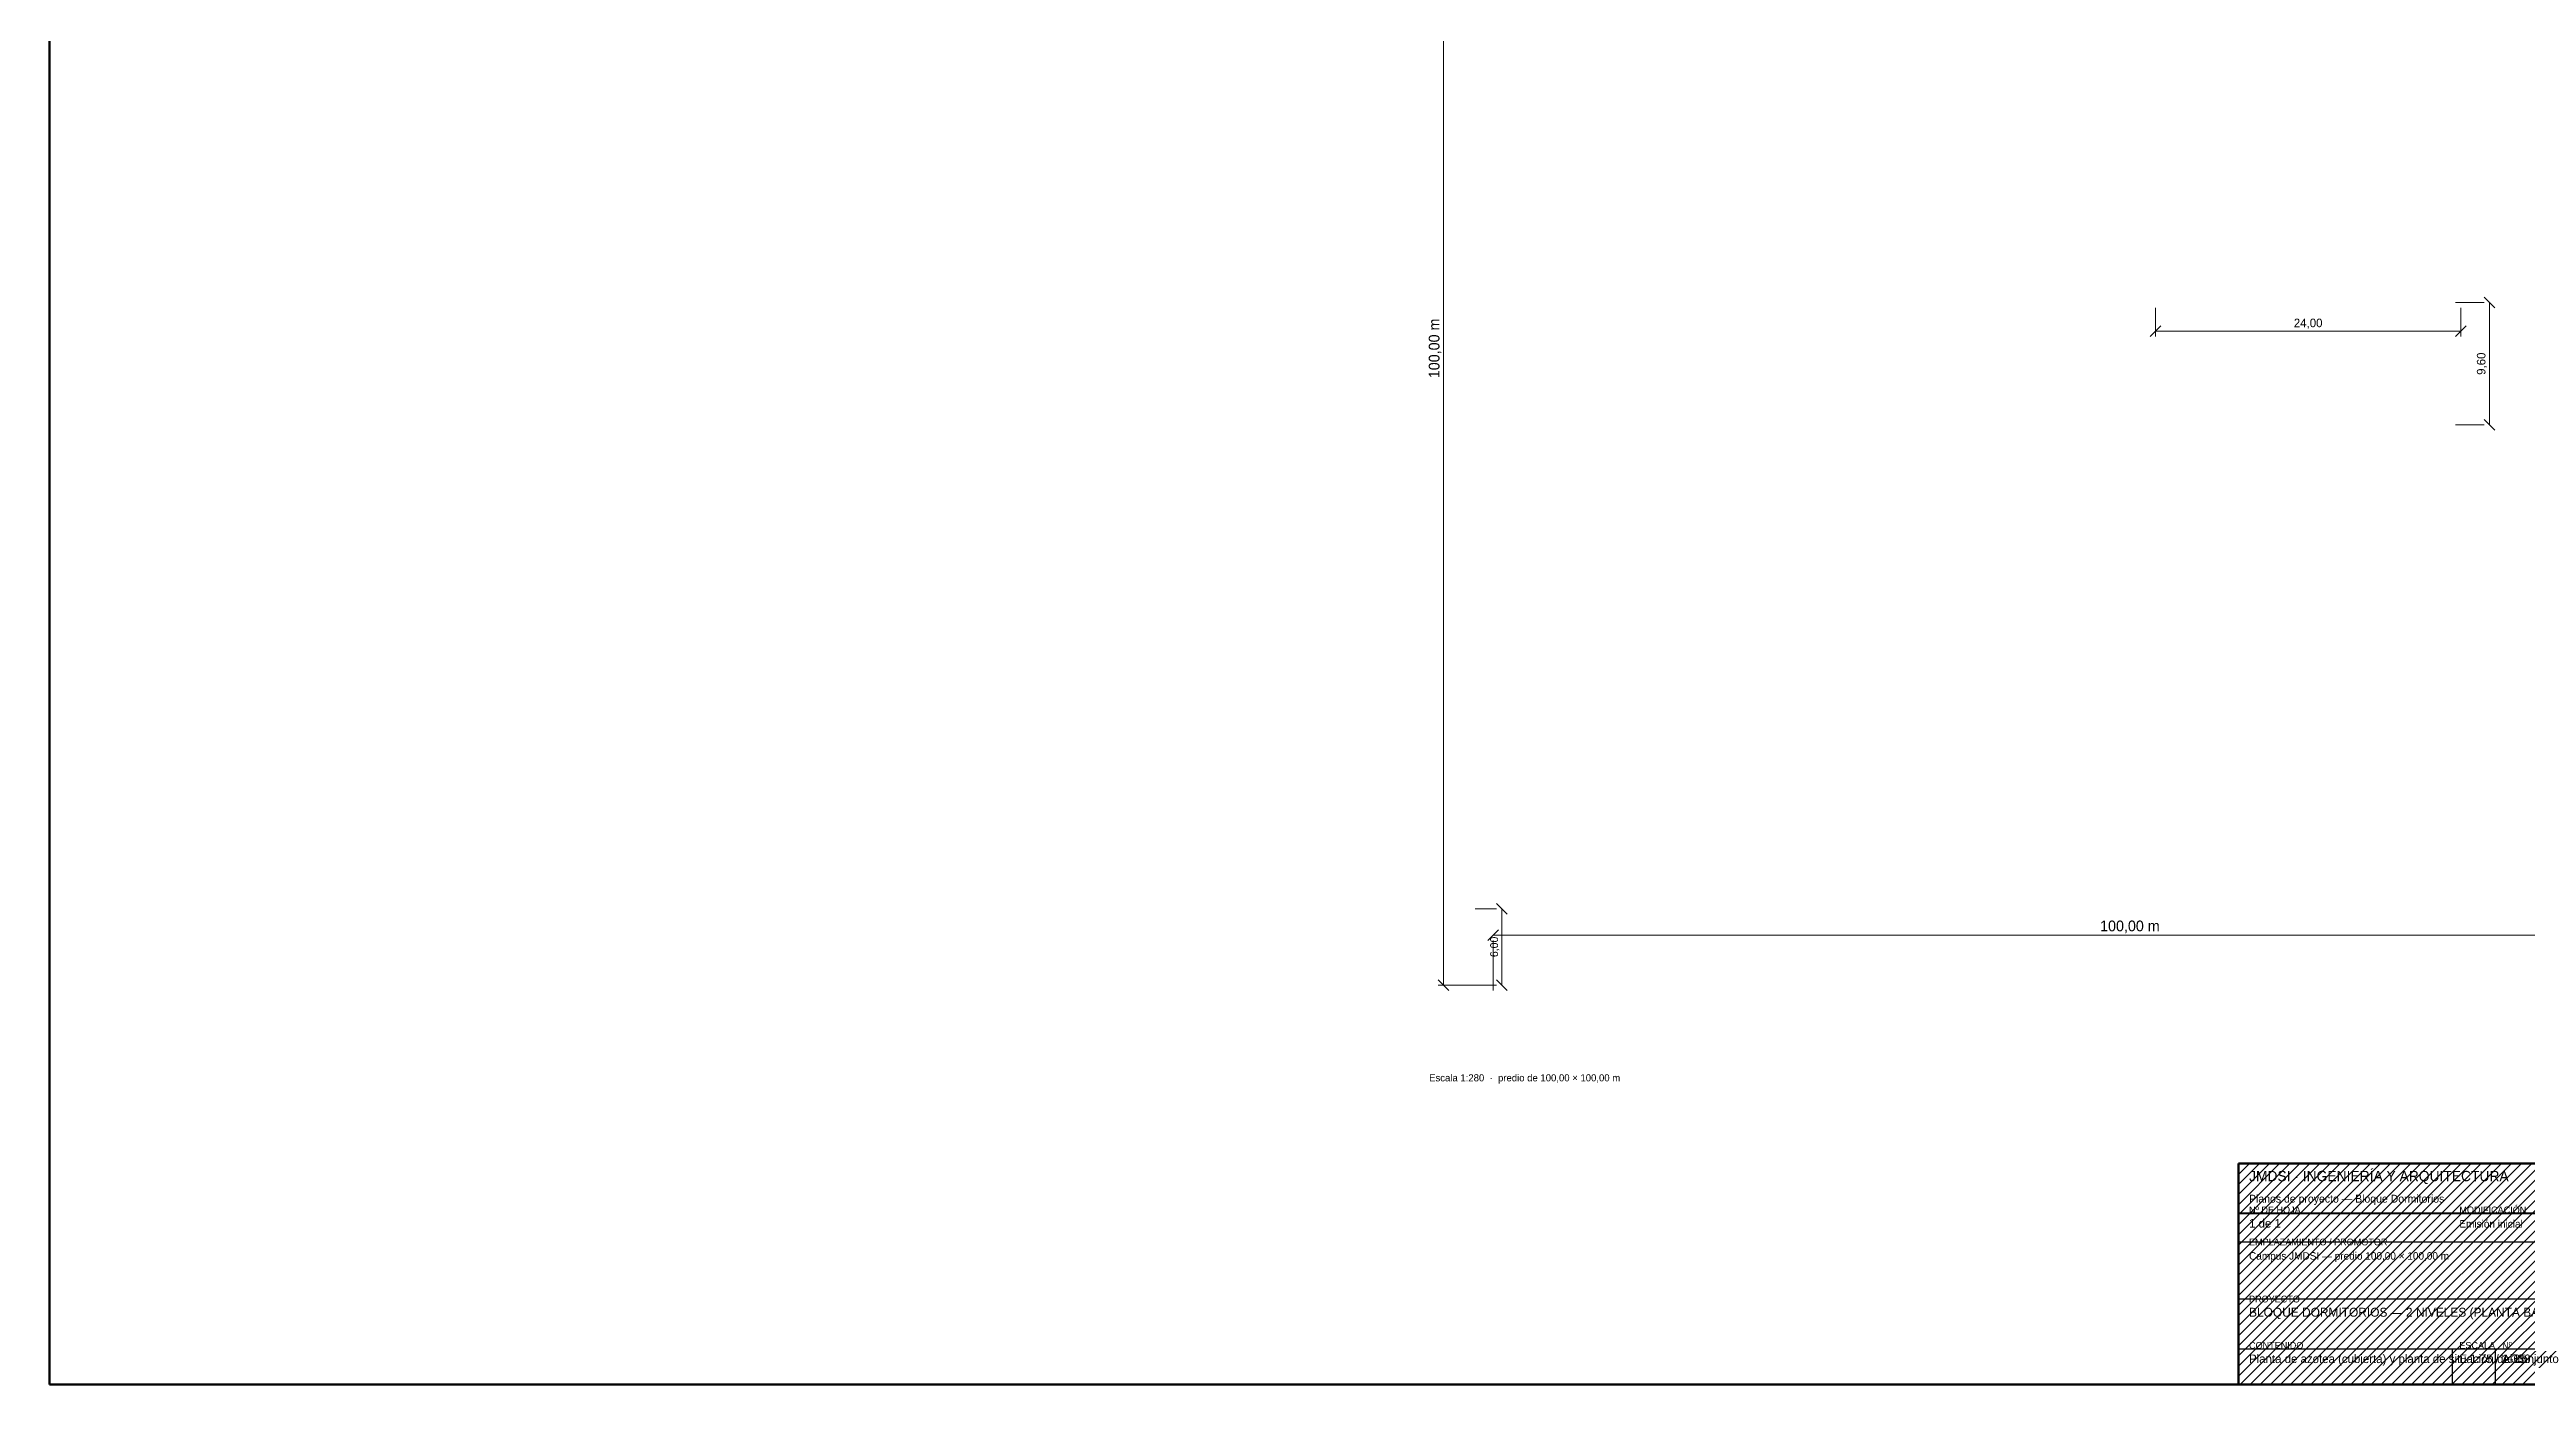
# Model space of a CAD drawing. Header units: metres. Extents: x -4 to 104, y -29 to 100.
# Drawn here: x 1.25 to 35.99, y -29.1 to -10.38 of the extents above; entities that cross this region are included whole.
import ezdxf
from ezdxf.enums import TextEntityAlignment as Align

# ---------------------------------------------------------------- set-up
doc = ezdxf.new("R2010")
doc.units = ezdxf.units.M
for name, color, linetype, lineweight in [('cota', 7, 'CONTINUOUS', 13), ('cota-texto', 7, 'CONTINUOUS', 5), ('hatch', 7, 'CONTINUOUS', 9), ('marco', 7, 'CONTINUOUS', 70), ('marco-fino', 7, 'CONTINUOUS', 25), ('marco-medio', 7, 'CONTINUOUS', 40), ('sombra', 7, 'CONTINUOUS', 5), ('texto', 7, 'CONTINUOUS', 5), ('texto-suave', 7, 'CONTINUOUS', 5)]:
    doc.layers.add(name, color=color, linetype=linetype, lineweight=lineweight)

msp = doc.modelspace()

# ---------------------------------------------------------------- linework, layer by layer
at = {"layer": 'cota'}
for p, q in [((20.8, -23.5), (20.8, -5.643)), ((35.396, -13.854), (35.546, -14.004)), ((30.786, -14.004), (30.786, -14.404)), ((34.996, -13.929), (35.396, -13.929)), ((35.071, -14.004), (35.071, -14.404)), ((35.471, -15.643), (35.471, -13.929)), ((30.711, -14.404), (30.861, -14.254)), ((30.786, -14.329), (35.071, -14.329)), ((34.996, -14.404), (35.146, -14.254)), ((35.396, -15.568), (35.546, -15.718)), ((34.996, -15.643), (35.396, -15.643)), ((21.246, -22.429), (21.546, -22.429)), ((21.546, -22.354), (21.696, -22.504)), ((21.621, -23.5), (21.621, -22.429)), ((21.425, -22.875), (21.575, -22.725)), ((21.5, -22.8), (39.357, -22.8)), ((21.5, -23.575), (21.5, -22.875)), ((20.725, -23.425), (20.875, -23.575)), ((21.425, -23.5), (20.725, -23.5)), ((21.246, -23.5), (21.546, -23.5)), ((21.546, -23.425), (21.696, -23.575))]:
    msp.add_line(p, q, dxfattribs=at)
at = {"layer": 'hatch'}
for p, q in [((31.95, -28.983), (34.933, -26)), ((31.95, -28.842), (34.792, -26)), ((31.95, -28.701), (34.651, -26)), ((31.95, -28.559), (34.509, -26)), ((31.95, -28.418), (34.368, -26)), ((31.95, -28.276), (34.226, -26)), ((31.95, -28.135), (34.085, -26)), ((31.95, -27.993), (33.943, -26)), ((31.95, -27.852), (33.802, -26)), ((31.95, -27.711), (33.661, -26)), ((31.95, -27.569), (33.519, -26)), ((31.95, -27.428), (33.378, -26)), ((31.95, -27.286), (33.236, -26)), ((31.95, -27.145), (33.095, -26)), ((31.95, -27.003), (32.953, -26)), ((31.95, -26.862), (32.812, -26)), ((31.95, -26.721), (32.671, -26)), ((31.95, -26.579), (32.529, -26)), ((31.95, -26.438), (32.388, -26)), ((31.95, -26.296), (32.246, -26)), ((31.95, -26.155), (32.105, -26)), ((31.95, -26.013), (31.963, -26)), ((31.975, -29.1), (35.075, -26)), ((32.116, -29.1), (35.216, -26)), ((32.258, -29.1), (35.358, -26)), ((32.399, -29.1), (35.499, -26)), ((32.54, -29.1), (35.64, -26)), ((32.682, -29.1), (35.782, -26)), ((32.823, -29.1), (35.923, -26)), ((32.965, -29.1), (36.065, -26)), ((33.106, -29.1), (36.206, -26)), ((33.248, -29.1), (36.348, -26)), ((33.389, -29.1), (36.489, -26)), ((33.53, -29.1), (36.63, -26)), ((33.672, -29.1), (36.772, -26)), ((33.813, -29.1), (36.913, -26)), ((33.955, -29.1), (37.055, -26)), ((34.096, -29.1), (37.196, -26)), ((34.238, -29.1), (37.338, -26)), ((34.379, -29.1), (37.479, -26)), ((34.52, -29.1), (37.62, -26)), ((34.662, -29.1), (37.762, -26)), ((34.803, -29.1), (37.903, -26)), ((34.945, -29.1), (38.045, -26)), ((35.086, -29.1), (38.186, -26)), ((35.227, -29.1), (38.327, -26)), ((35.369, -29.1), (38.469, -26)), ((35.51, -29.1), (38.61, -26)), ((35.652, -29.1), (38.752, -26)), ((35.793, -29.1), (38.893, -26)), ((35.935, -29.1), (39.035, -26))]:
    msp.add_line(p, q, dxfattribs=at)
at = {"layer": 'marco'}
for p, q in [((1.25, -29.1), (1.25, -0.6)), ((41.45, -29.1), (1.25, -29.1))]:
    msp.add_line(p, q, dxfattribs=at)
msp.add_lwpolyline([(31.95, -26), (41.45, -26), (41.45, -29.1), (31.95, -29.1)], close=True, dxfattribs=at)
at = {"layer": 'marco-fino'}
for p, q in [((31.95, -27.1), (41.45, -27.1)), ((31.95, -27.9), (41.45, -27.9)), ((31.95, -28.6), (37.35, -28.6)), ((34.95, -28.6), (34.95, -29.1)), ((35.55, -28.6), (35.55, -29.1))]:
    msp.add_line(p, q, dxfattribs=at)
at = {"layer": 'marco-medio'}
msp.add_line((31.95, -26.7), (41.45, -26.7), dxfattribs=at)
at = {"layer": 'sombra'}
msp.add_lwpolyline([(31.95, -26), (41.45, -26), (41.45, -29.1), (31.95, -29.1)], close=True, dxfattribs=at)

# ---------------------------------------------------------------- texts
at = {"layer": 'cota-texto'}
for s, height, p in [('100,00 m', 0.15, (20.745, -14.571)), ('9,60', 0.12, (35.416, -14.786)), ('6,00', 0.11, (21.566, -22.964))]:
    msp.add_text(s, height=height, rotation=90, dxfattribs=at).set_placement(p, align=Align.CENTER)
for s, height, p in [('24,00', 0.12, (32.929, -14.274)), ('100,00 m', 0.15, (30.429, -22.745))]:
    msp.add_text(s, height=height, dxfattribs=at).set_placement(p, align=Align.CENTER)
at = {"layer": 'texto'}
for s, height, p in [('JMDSI · INGENIERÍA Y ARQUITECTURA', 0.145, (32.1, -26.25)), ('1 de 1', 0.12, (32.1, -26.9)), ('Emisión inicial', 0.105, (35.05, -26.9)), ('Campus JMDSI — predio 100,00 × 100,00 m', 0.105, (32.1, -27.35)), ('BLOQUE DORMITORIOS — 2 NIVELES (PLANTA BAJA Y ALTA)', 0.125, (32.1, -28.15)), ('Planta de azotea (cubierta) y planta de situación del conjunto', 0.12, (32.1, -28.8)), ('E 1:75 / 1:330', 0.12, (35.05, -28.8)), ('A-05', 0.12, (35.65, -28.8))]:
    msp.add_text(s, height=height, dxfattribs=at).set_placement(p)
at = {"layer": 'texto-suave'}
for s, height, p in [('Escala 1:280  ·  predio de 100,00 × 100,00 m', 0.1, (20.6, -24.85)), ('Nº DE HOJA', 0.095, (32.1, -26.7)), ('Planos de proyecto — Bloque Dormitorios', 0.11, (32.1, -26.55)), ('MODIFICACIÓN', 0.095, (35.05, -26.7)), ('EMPLAZAMIENTO / PROMOTOR', 0.095, (32.1, -27.15)), ('PROYECTO', 0.095, (32.1, -27.95)), ('CONTENIDO', 0.095, (32.1, -28.6)), ('ESCALA', 0.095, (35.05, -28.6)), ('Nº', 0.095, (35.65, -28.6))]:
    msp.add_text(s, height=height, dxfattribs=at).set_placement(p)

doc.saveas('drawing.dxf')
